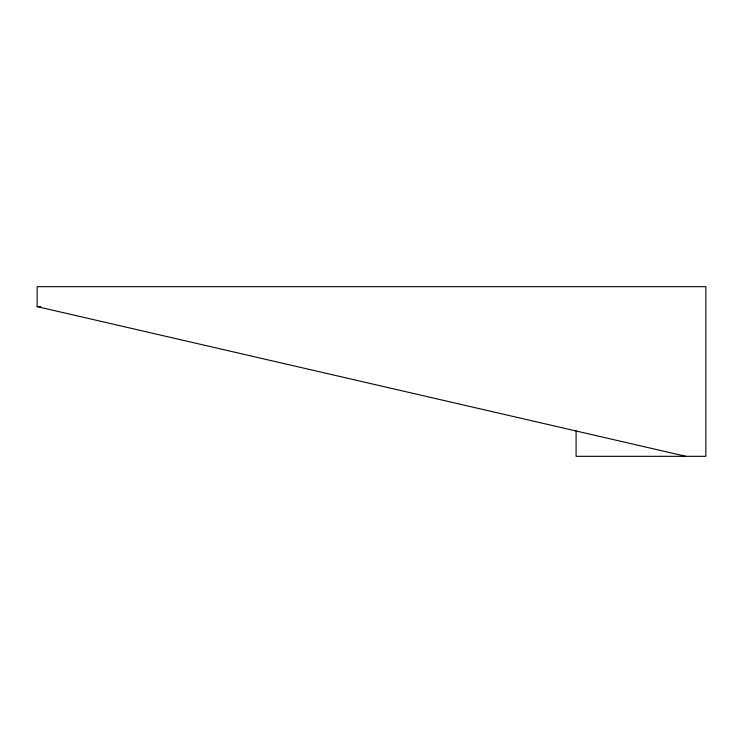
<?xml version="1.0" encoding="UTF-8"?>
<svg xmlns="http://www.w3.org/2000/svg" width="743" height="743" viewBox="0 0 743 743"><rect width="100%" height="100%" fill="white"/><g stroke="black" fill="none" stroke-linecap="round" stroke-linejoin="round"><path stroke-width="1.11" d="M576.085 430.791L576.085 456.323L705.85 456.323L705.85 286.677L37.15 286.677L37.15 306.618L40.633 306.618M37.15 306.618L685.891 456.323"/></g></svg>
